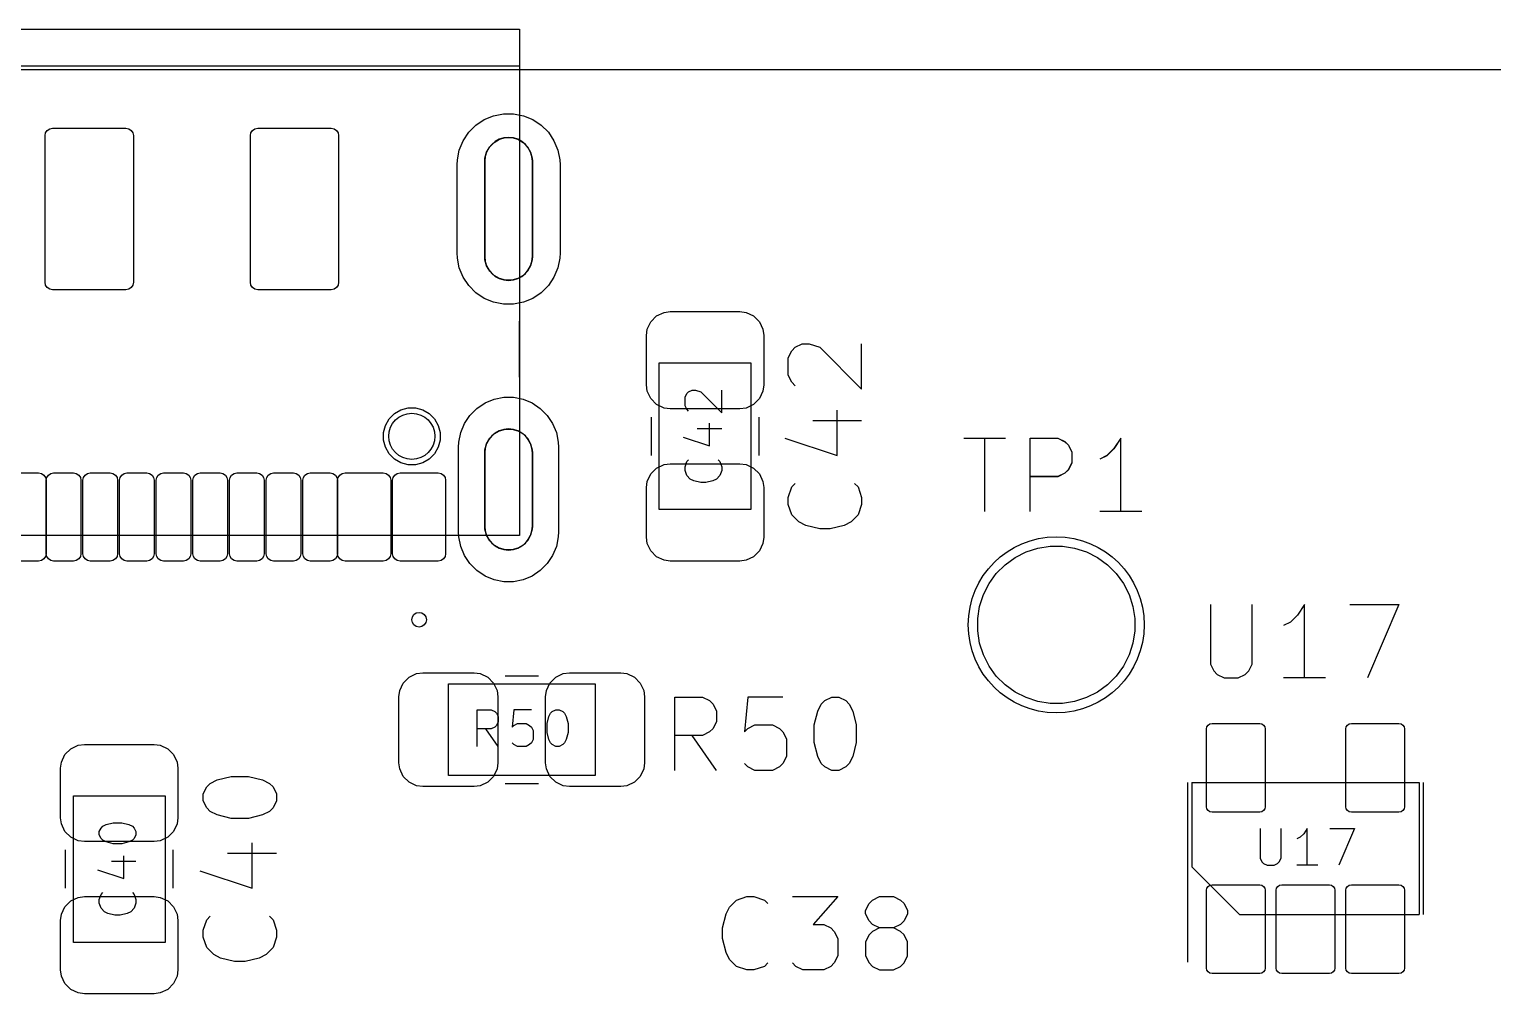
# Model space of a CAD drawing. Header units: millimetres. Extents: x 132 to 276, y -210 to -42.
# Drawn here: x 158.28 to 178.24, y -60.1 to -46.95 of the extents above; entities that cross this region are included whole.
import ezdxf

# ---------------------------------------------------------------- set-up
doc = ezdxf.new("R2010")
doc.units = ezdxf.units.MM
for name, color, linetype in [('BLACK', 7, 'CONTINUOUS'), ('GRAY3', 9, 'CONTINUOUS'), ('LYELLOW', 51, 'CONTINUOUS'), ('WHITE', 7, 'CONTINUOUS')]:
    doc.layers.add(name, color=color, linetype=linetype)

msp = doc.modelspace()

# ---------------------------------------------------------------- linework, layer by layer
at = {"layer": 'BLACK', "linetype": 'CONTINUOUS'}
for p, q in [((164.61622, -48.128228), (164.751192, -48.10138)), ((164.751192, -48.10138), (164.888808, -48.10138)), ((164.888808, -48.10138), (165.02378, -48.128228)), ((158.527875, -48.327875), (158.560966, -48.305764)), ((158.560966, -48.305764), (158.6, -48.298)), ((158.6, -48.298), (159.6, -48.298)), ((159.6, -48.298), (159.639034, -48.305764)), ((159.639034, -48.305764), (159.672125, -48.327875)), ((161.327875, -48.327875), (161.360966, -48.305764)), ((161.360966, -48.305764), (161.4, -48.298)), ((161.4, -48.298), (162.4, -48.298)), ((162.4, -48.298), (162.439034, -48.305764)), ((162.439034, -48.305764), (162.472125, -48.327875)), ((164.277347, -48.354656), (164.374656, -48.257347)), ((164.374656, -48.257347), (164.489079, -48.180891)), ((164.489079, -48.180891), (164.61622, -48.128228)), ((165.02378, -48.128228), (165.150921, -48.180891)), ((165.150921, -48.180891), (165.265344, -48.257347)), ((165.265344, -48.257347), (165.362653, -48.354656)), ((158.498, -48.4), (158.505764, -48.360966)), ((158.498, -50.4), (158.498, -48.4)), ((158.505764, -48.360966), (158.527875, -48.327875)), ((159.672125, -48.327875), (159.694236, -48.360966)), ((159.694236, -48.360966), (159.702, -48.4)), ((159.702, -48.4), (159.702, -50.4)), ((161.298, -48.4), (161.305764, -48.360966)), ((161.298, -50.4), (161.298, -48.4)), ((161.305764, -48.360966), (161.327875, -48.327875)), ((162.472125, -48.327875), (162.494236, -48.360966)), ((162.494236, -48.360966), (162.502, -48.4)), ((162.502, -48.4), (162.502, -50.4)), ((164.148228, -48.59622), (164.200891, -48.469079)), ((164.200891, -48.469079), (164.277347, -48.354656)), ((164.56216, -48.552153), (164.622153, -48.49216)), ((164.622153, -48.49216), (164.695628, -48.449739)), ((164.695628, -48.449739), (164.777579, -48.42778)), ((164.777579, -48.42778), (164.862421, -48.42778)), ((164.862421, -48.42778), (164.944372, -48.449739)), ((164.944372, -48.449739), (165.017847, -48.49216)), ((165.017847, -48.49216), (165.07784, -48.552153)), ((165.362653, -48.354656), (165.439109, -48.469079)), ((165.439109, -48.469079), (165.491772, -48.59622)), ((164.12138, -48.731192), (164.148228, -48.59622)), ((164.49778, -48.707579), (164.519739, -48.625628)), ((164.519739, -48.625628), (164.56216, -48.552153)), ((165.07784, -48.552153), (165.120261, -48.625628)), ((165.120261, -48.625628), (165.14222, -48.707579)), ((165.491772, -48.59622), (165.51862, -48.731192)), ((164.118, -48.8), (164.12138, -48.731192)), ((164.118, -50), (164.118, -48.8)), ((164.495, -48.75), (164.49778, -48.707579)), ((164.495, -50.05), (164.495, -48.75)), ((165.14222, -48.707579), (165.145, -48.75)), ((165.145, -48.75), (165.145, -50.05)), ((165.51862, -48.731192), (165.522, -48.8)), ((165.522, -48.8), (165.522, -50)), ((164.12138, -50.068808), (164.118, -50)), ((164.148228, -50.20378), (164.12138, -50.068808)), ((164.49778, -50.092421), (164.495, -50.05)), ((164.519739, -50.174372), (164.49778, -50.092421)), ((165.14222, -50.092421), (165.120261, -50.174372)), ((165.145, -50.05), (165.14222, -50.092421)), ((165.51862, -50.068808), (165.491772, -50.20378)), ((165.522, -50), (165.51862, -50.068808)), ((164.200891, -50.330921), (164.148228, -50.20378)), ((164.56216, -50.247847), (164.519739, -50.174372)), ((164.622153, -50.30784), (164.56216, -50.247847)), ((165.07784, -50.247847), (165.017847, -50.30784)), ((165.120261, -50.174372), (165.07784, -50.247847)), ((165.491772, -50.20378), (165.439109, -50.330921)), ((158.505764, -50.439034), (158.498, -50.4)), ((158.527875, -50.472125), (158.505764, -50.439034)), ((158.560966, -50.494236), (158.527875, -50.472125)), ((158.6, -50.502), (158.560966, -50.494236)), ((159.639034, -50.494236), (159.6, -50.502)), ((159.672125, -50.472125), (159.639034, -50.494236)), ((159.694236, -50.439034), (159.672125, -50.472125)), ((159.702, -50.4), (159.694236, -50.439034)), ((161.305764, -50.439034), (161.298, -50.4)), ((161.327875, -50.472125), (161.305764, -50.439034)), ((161.360966, -50.494236), (161.327875, -50.472125)), ((161.4, -50.502), (161.360966, -50.494236)), ((162.439034, -50.494236), (162.4, -50.502)), ((162.472125, -50.472125), (162.439034, -50.494236)), ((162.494236, -50.439034), (162.472125, -50.472125)), ((162.502, -50.4), (162.494236, -50.439034)), ((164.277347, -50.445344), (164.200891, -50.330921)), ((164.374656, -50.542653), (164.277347, -50.445344)), ((164.695628, -50.350261), (164.622153, -50.30784)), ((164.777579, -50.37222), (164.695628, -50.350261)), ((164.862421, -50.37222), (164.777579, -50.37222)), ((164.944372, -50.350261), (164.862421, -50.37222)), ((165.017847, -50.30784), (164.944372, -50.350261)), ((165.362653, -50.445344), (165.265344, -50.542653)), ((165.439109, -50.330921), (165.362653, -50.445344)), ((159.6, -50.502), (158.6, -50.502)), ((162.4, -50.502), (161.4, -50.502)), ((164.489079, -50.619109), (164.374656, -50.542653)), ((164.61622, -50.671772), (164.489079, -50.619109)), ((164.751192, -50.69862), (164.61622, -50.671772)), ((164.888808, -50.69862), (164.751192, -50.69862)), ((165.02378, -50.671772), (164.888808, -50.69862)), ((165.150921, -50.619109), (165.02378, -50.671772)), ((165.265344, -50.542653), (165.150921, -50.619109)), ((166.758776, -50.938588), (166.838588, -50.858776)), ((166.838588, -50.858776), (166.940884, -50.811074)), ((166.940884, -50.811074), (167.025, -50.8)), ((167.025, -50.8), (167.975, -50.8)), ((167.975, -50.8), (168.059116, -50.811074)), ((168.059116, -50.811074), (168.161412, -50.858776)), ((168.161412, -50.858776), (168.241224, -50.938588)), ((166.7, -51.125), (166.711074, -51.040884)), ((166.711074, -51.040884), (166.758776, -50.938588)), ((168.241224, -50.938588), (168.288926, -51.040884)), ((168.288926, -51.040884), (168.3, -51.125)), ((166.7, -51.8), (166.7, -51.125)), ((168.3, -51.125), (168.3, -51.8)), ((166.711074, -51.884116), (166.7, -51.8)), ((166.758776, -51.986412), (166.711074, -51.884116)), ((168.288926, -51.884116), (168.241224, -51.986412)), ((168.3, -51.8), (168.288926, -51.884116)), ((164.387978, -52.11958), (164.498979, -52.045412)), ((164.498979, -52.045412), (164.622316, -51.994324)), ((164.622316, -51.994324), (164.75325, -51.968279)), ((164.75325, -51.968279), (164.88675, -51.968279)), ((164.88675, -51.968279), (165.017684, -51.994324)), ((165.017684, -51.994324), (165.141021, -52.045412)), ((165.141021, -52.045412), (165.252022, -52.11958)), ((166.838588, -52.066224), (166.758776, -51.986412)), ((166.940884, -52.113926), (166.838588, -52.066224)), ((168.161412, -52.066224), (168.059116, -52.113926)), ((168.241224, -51.986412), (168.161412, -52.066224)), ((163.139687, -52.350753), (163.190592, -52.262583)), ((163.190592, -52.262583), (163.262583, -52.190592)), ((163.262583, -52.190592), (163.350753, -52.139687)), ((163.350753, -52.139687), (163.449095, -52.113337)), ((163.449095, -52.113337), (163.550905, -52.113337)), ((163.550905, -52.113337), (163.649247, -52.139687)), ((163.649247, -52.139687), (163.737417, -52.190592)), ((163.737417, -52.190592), (163.809408, -52.262583)), ((163.809408, -52.262583), (163.860313, -52.350753)), ((164.219412, -52.324979), (164.29358, -52.213978)), ((164.29358, -52.213978), (164.387978, -52.11958)), ((165.252022, -52.11958), (165.34642, -52.213978)), ((165.34642, -52.213978), (165.420588, -52.324979)), ((167.025, -52.125), (166.940884, -52.113926)), ((167.975, -52.125), (167.025, -52.125)), ((168.059116, -52.113926), (167.975, -52.125)), ((163.113337, -52.449095), (163.139687, -52.350753)), ((163.113337, -52.550905), (163.113337, -52.449095)), ((163.860313, -52.350753), (163.886663, -52.449095)), ((163.886663, -52.449095), (163.886663, -52.550905)), ((164.142279, -52.57925), (164.168324, -52.448316)), ((164.168324, -52.448316), (164.219412, -52.324979)), ((164.56216, -52.527153), (164.622153, -52.46716)), ((164.622153, -52.46716), (164.695628, -52.424739)), ((164.695628, -52.424739), (164.777579, -52.40278)), ((164.777579, -52.40278), (164.862421, -52.40278)), ((164.862421, -52.40278), (164.944372, -52.424739)), ((164.944372, -52.424739), (165.017847, -52.46716)), ((165.017847, -52.46716), (165.07784, -52.527153)), ((165.420588, -52.324979), (165.471676, -52.448316)), ((165.471676, -52.448316), (165.497721, -52.57925)), ((163.139687, -52.649247), (163.113337, -52.550905)), ((163.190592, -52.737417), (163.139687, -52.649247)), ((163.860313, -52.649247), (163.809408, -52.737417)), ((163.886663, -52.550905), (163.860313, -52.649247)), ((164.139, -52.646), (164.142279, -52.57925)), ((164.139, -53.804), (164.139, -52.646)), ((164.495, -52.725), (164.49778, -52.682579)), ((164.49778, -52.682579), (164.519739, -52.600628)), ((164.519739, -52.600628), (164.56216, -52.527153)), ((165.07784, -52.527153), (165.120261, -52.600628)), ((165.120261, -52.600628), (165.14222, -52.682579)), ((165.14222, -52.682579), (165.145, -52.725)), ((165.497721, -52.57925), (165.501, -52.646)), ((165.501, -52.646), (165.501, -53.804)), ((163.262583, -52.809408), (163.190592, -52.737417)), ((163.350753, -52.860313), (163.262583, -52.809408)), ((163.449095, -52.886663), (163.350753, -52.860313)), ((163.550905, -52.886663), (163.449095, -52.886663)), ((163.649247, -52.860313), (163.550905, -52.886663)), ((163.737417, -52.809408), (163.649247, -52.860313)), ((163.809408, -52.737417), (163.737417, -52.809408)), ((164.495, -53.725), (164.495, -52.725)), ((165.145, -52.725), (165.145, -53.725)), ((166.838588, -52.933776), (166.940884, -52.886074)), ((166.940884, -52.886074), (167.025, -52.875)), ((167.025, -52.875), (167.975, -52.875)), ((167.975, -52.875), (168.059116, -52.886074)), ((168.059116, -52.886074), (168.161412, -52.933776)), ((157.89, -52.998), (158.41, -52.998)), ((158.41, -52.998), (158.449034, -53.005764)), ((158.449034, -53.005764), (158.482125, -53.027875)), ((158.482125, -53.027875), (158.504236, -53.060966)), ((158.504236, -53.060966), (158.512, -53.1)), ((158.513, -53.1), (158.520764, -53.060966)), ((158.520764, -53.060966), (158.542875, -53.027875)), ((158.542875, -53.027875), (158.575966, -53.005764)), ((158.575966, -53.005764), (158.615, -52.998)), ((158.615, -52.998), (158.885, -52.998)), ((158.885, -52.998), (158.924034, -53.005764)), ((158.924034, -53.005764), (158.957125, -53.027875)), ((158.957125, -53.027875), (158.979236, -53.060966)), ((158.979236, -53.060966), (158.987, -53.1)), ((159.013, -53.1), (159.020764, -53.060966)), ((159.020764, -53.060966), (159.042875, -53.027875)), ((159.042875, -53.027875), (159.075966, -53.005764)), ((159.075966, -53.005764), (159.115, -52.998)), ((159.115, -52.998), (159.385, -52.998)), ((159.385, -52.998), (159.424034, -53.005764)), ((159.424034, -53.005764), (159.457125, -53.027875)), ((159.457125, -53.027875), (159.479236, -53.060966)), ((159.479236, -53.060966), (159.487, -53.1)), ((159.513, -53.1), (159.520764, -53.060966)), ((159.520764, -53.060966), (159.542875, -53.027875)), ((159.542875, -53.027875), (159.575966, -53.005764)), ((159.575966, -53.005764), (159.615, -52.998)), ((159.615, -52.998), (159.885, -52.998)), ((159.885, -52.998), (159.924034, -53.005764)), ((159.924034, -53.005764), (159.957125, -53.027875)), ((159.957125, -53.027875), (159.979236, -53.060966)), ((159.979236, -53.060966), (159.987, -53.1)), ((160.013, -53.1), (160.020764, -53.060966)), ((160.020764, -53.060966), (160.042875, -53.027875)), ((160.042875, -53.027875), (160.075966, -53.005764)), ((160.075966, -53.005764), (160.115, -52.998)), ((160.115, -52.998), (160.385, -52.998)), ((160.385, -52.998), (160.424034, -53.005764)), ((160.424034, -53.005764), (160.457125, -53.027875)), ((160.457125, -53.027875), (160.479236, -53.060966)), ((160.479236, -53.060966), (160.487, -53.1)), ((160.513, -53.1), (160.520764, -53.060966)), ((160.520764, -53.060966), (160.542875, -53.027875)), ((160.542875, -53.027875), (160.575966, -53.005764)), ((160.575966, -53.005764), (160.615, -52.998)), ((160.615, -52.998), (160.885, -52.998)), ((160.885, -52.998), (160.924034, -53.005764)), ((160.924034, -53.005764), (160.957125, -53.027875)), ((160.957125, -53.027875), (160.979236, -53.060966)), ((160.979236, -53.060966), (160.987, -53.1)), ((161.013, -53.1), (161.020764, -53.060966)), ((161.020764, -53.060966), (161.042875, -53.027875)), ((161.042875, -53.027875), (161.075966, -53.005764)), ((161.075966, -53.005764), (161.115, -52.998)), ((161.115, -52.998), (161.385, -52.998)), ((161.385, -52.998), (161.424034, -53.005764)), ((161.424034, -53.005764), (161.457125, -53.027875)), ((161.457125, -53.027875), (161.479236, -53.060966)), ((161.479236, -53.060966), (161.487, -53.1)), ((161.513, -53.1), (161.520764, -53.060966)), ((161.520764, -53.060966), (161.542875, -53.027875)), ((161.542875, -53.027875), (161.575966, -53.005764)), ((161.575966, -53.005764), (161.615, -52.998)), ((161.615, -52.998), (161.885, -52.998)), ((161.885, -52.998), (161.924034, -53.005764)), ((161.924034, -53.005764), (161.957125, -53.027875)), ((161.957125, -53.027875), (161.979236, -53.060966)), ((161.979236, -53.060966), (161.987, -53.1)), ((162.013, -53.1), (162.020764, -53.060966)), ((162.020764, -53.060966), (162.042875, -53.027875)), ((162.042875, -53.027875), (162.075966, -53.005764)), ((162.075966, -53.005764), (162.115, -52.998)), ((162.115, -52.998), (162.385, -52.998)), ((162.385, -52.998), (162.424034, -53.005764)), ((162.424034, -53.005764), (162.457125, -53.027875)), ((162.457125, -53.027875), (162.479236, -53.060966)), ((162.479236, -53.060966), (162.487, -53.1)), ((162.488, -53.1), (162.495764, -53.060966)), ((162.495764, -53.060966), (162.517875, -53.027875)), ((162.517875, -53.027875), (162.550966, -53.005764)), ((162.550966, -53.005764), (162.59, -52.998)), ((162.59, -52.998), (163.11, -52.998)), ((163.11, -52.998), (163.149034, -53.005764)), ((163.149034, -53.005764), (163.182125, -53.027875)), ((163.182125, -53.027875), (163.204236, -53.060966)), ((163.204236, -53.060966), (163.212, -53.1)), ((163.238, -53.1), (163.245764, -53.060966)), ((163.245764, -53.060966), (163.267875, -53.027875)), ((163.267875, -53.027875), (163.300966, -53.005764)), ((163.300966, -53.005764), (163.34, -52.998)), ((163.34, -52.998), (163.86, -52.998)), ((163.86, -52.998), (163.899034, -53.005764)), ((163.899034, -53.005764), (163.932125, -53.027875)), ((163.932125, -53.027875), (163.954236, -53.060966)), ((163.954236, -53.060966), (163.962, -53.1)), ((166.711074, -53.115884), (166.758776, -53.013588)), ((166.758776, -53.013588), (166.838588, -52.933776)), ((168.161412, -52.933776), (168.241224, -53.013588)), ((168.241224, -53.013588), (168.288926, -53.115884)), ((158.512, -53.1), (158.512, -54.1)), ((158.513, -54.1), (158.513, -53.1)), ((158.987, -53.1), (158.987, -54.1)), ((159.013, -54.1), (159.013, -53.1)), ((159.487, -53.1), (159.487, -54.1)), ((159.513, -54.1), (159.513, -53.1)), ((159.987, -53.1), (159.987, -54.1)), ((160.013, -54.1), (160.013, -53.1)), ((160.487, -53.1), (160.487, -54.1)), ((160.513, -54.1), (160.513, -53.1)), ((160.987, -53.1), (160.987, -54.1)), ((161.013, -54.1), (161.013, -53.1)), ((161.487, -53.1), (161.487, -54.1)), ((161.513, -54.1), (161.513, -53.1)), ((161.987, -53.1), (161.987, -54.1)), ((162.013, -54.1), (162.013, -53.1)), ((162.487, -53.1), (162.487, -54.1)), ((162.488, -54.1), (162.488, -53.1)), ((163.212, -53.1), (163.212, -54.1)), ((163.238, -54.1), (163.238, -53.1)), ((163.962, -53.1), (163.962, -54.1)), ((166.7, -53.2), (166.711074, -53.115884)), ((166.7, -53.875), (166.7, -53.2)), ((168.288926, -53.115884), (168.3, -53.2)), ((168.3, -53.2), (168.3, -53.875)), ((164.142279, -53.87075), (164.139, -53.804)), ((164.168324, -54.001684), (164.142279, -53.87075)), ((164.49778, -53.767421), (164.495, -53.725)), ((164.519739, -53.849372), (164.49778, -53.767421)), ((164.56216, -53.922847), (164.519739, -53.849372)), ((165.120261, -53.849372), (165.07784, -53.922847)), ((165.14222, -53.767421), (165.120261, -53.849372)), ((165.145, -53.725), (165.14222, -53.767421)), ((165.497721, -53.87075), (165.471676, -54.001684)), ((165.501, -53.804), (165.497721, -53.87075)), ((166.711074, -53.959116), (166.7, -53.875)), ((168.3, -53.875), (168.288926, -53.959116)), ((164.219412, -54.125021), (164.168324, -54.001684)), ((164.622153, -53.98284), (164.56216, -53.922847)), ((164.695628, -54.025261), (164.622153, -53.98284)), ((164.777579, -54.04722), (164.695628, -54.025261)), ((164.862421, -54.04722), (164.777579, -54.04722)), ((164.944372, -54.025261), (164.862421, -54.04722)), ((165.017847, -53.98284), (164.944372, -54.025261)), ((165.07784, -53.922847), (165.017847, -53.98284)), ((165.471676, -54.001684), (165.420588, -54.125021)), ((166.758776, -54.061412), (166.711074, -53.959116)), ((166.838588, -54.141224), (166.758776, -54.061412)), ((168.241224, -54.061412), (168.161412, -54.141224)), ((168.288926, -53.959116), (168.241224, -54.061412)), ((171.728314, -54.153412), (171.878615, -54.07683)), ((171.878615, -54.07683), (172.039046, -54.024702)), ((172.039046, -54.024702), (172.205656, -53.998314)), ((172.205656, -53.998314), (172.374344, -53.998314)), ((172.374344, -53.998314), (172.540954, -54.024702)), ((172.540954, -54.024702), (172.701385, -54.07683)), ((172.701385, -54.07683), (172.851686, -54.153412)), ((158.41, -54.202), (157.89, -54.202)), ((158.449034, -54.194236), (158.41, -54.202)), ((158.482125, -54.172125), (158.449034, -54.194236)), ((158.504236, -54.139034), (158.482125, -54.172125)), ((158.512, -54.1), (158.504236, -54.139034)), ((158.520764, -54.139034), (158.513, -54.1)), ((158.542875, -54.172125), (158.520764, -54.139034)), ((158.575966, -54.194236), (158.542875, -54.172125)), ((158.615, -54.202), (158.575966, -54.194236)), ((158.885, -54.202), (158.615, -54.202)), ((158.924034, -54.194236), (158.885, -54.202)), ((158.957125, -54.172125), (158.924034, -54.194236)), ((158.979236, -54.139034), (158.957125, -54.172125)), ((158.987, -54.1), (158.979236, -54.139034)), ((159.020764, -54.139034), (159.013, -54.1)), ((159.042875, -54.172125), (159.020764, -54.139034)), ((159.075966, -54.194236), (159.042875, -54.172125)), ((159.115, -54.202), (159.075966, -54.194236)), ((159.385, -54.202), (159.115, -54.202)), ((159.424034, -54.194236), (159.385, -54.202)), ((159.457125, -54.172125), (159.424034, -54.194236)), ((159.479236, -54.139034), (159.457125, -54.172125)), ((159.487, -54.1), (159.479236, -54.139034)), ((159.520764, -54.139034), (159.513, -54.1)), ((159.542875, -54.172125), (159.520764, -54.139034)), ((159.575966, -54.194236), (159.542875, -54.172125)), ((159.615, -54.202), (159.575966, -54.194236)), ((159.885, -54.202), (159.615, -54.202)), ((159.924034, -54.194236), (159.885, -54.202)), ((159.957125, -54.172125), (159.924034, -54.194236)), ((159.979236, -54.139034), (159.957125, -54.172125)), ((159.987, -54.1), (159.979236, -54.139034)), ((160.020764, -54.139034), (160.013, -54.1)), ((160.042875, -54.172125), (160.020764, -54.139034)), ((160.075966, -54.194236), (160.042875, -54.172125)), ((160.115, -54.202), (160.075966, -54.194236)), ((160.385, -54.202), (160.115, -54.202)), ((160.424034, -54.194236), (160.385, -54.202)), ((160.457125, -54.172125), (160.424034, -54.194236)), ((160.479236, -54.139034), (160.457125, -54.172125)), ((160.487, -54.1), (160.479236, -54.139034)), ((160.520764, -54.139034), (160.513, -54.1)), ((160.542875, -54.172125), (160.520764, -54.139034)), ((160.575966, -54.194236), (160.542875, -54.172125)), ((160.615, -54.202), (160.575966, -54.194236)), ((160.885, -54.202), (160.615, -54.202)), ((160.924034, -54.194236), (160.885, -54.202)), ((160.957125, -54.172125), (160.924034, -54.194236)), ((160.979236, -54.139034), (160.957125, -54.172125)), ((160.987, -54.1), (160.979236, -54.139034)), ((161.020764, -54.139034), (161.013, -54.1)), ((161.042875, -54.172125), (161.020764, -54.139034)), ((161.075966, -54.194236), (161.042875, -54.172125)), ((161.115, -54.202), (161.075966, -54.194236)), ((161.385, -54.202), (161.115, -54.202)), ((161.424034, -54.194236), (161.385, -54.202)), ((161.457125, -54.172125), (161.424034, -54.194236)), ((161.479236, -54.139034), (161.457125, -54.172125)), ((161.487, -54.1), (161.479236, -54.139034)), ((161.520764, -54.139034), (161.513, -54.1)), ((161.542875, -54.172125), (161.520764, -54.139034)), ((161.575966, -54.194236), (161.542875, -54.172125)), ((161.615, -54.202), (161.575966, -54.194236)), ((161.885, -54.202), (161.615, -54.202)), ((161.924034, -54.194236), (161.885, -54.202)), ((161.957125, -54.172125), (161.924034, -54.194236)), ((161.979236, -54.139034), (161.957125, -54.172125)), ((161.987, -54.1), (161.979236, -54.139034)), ((162.020764, -54.139034), (162.013, -54.1)), ((162.042875, -54.172125), (162.020764, -54.139034)), ((162.075966, -54.194236), (162.042875, -54.172125)), ((162.115, -54.202), (162.075966, -54.194236)), ((162.385, -54.202), (162.115, -54.202)), ((162.424034, -54.194236), (162.385, -54.202)), ((162.457125, -54.172125), (162.424034, -54.194236)), ((162.479236, -54.139034), (162.457125, -54.172125)), ((162.487, -54.1), (162.479236, -54.139034)), ((162.495764, -54.139034), (162.488, -54.1)), ((162.517875, -54.172125), (162.495764, -54.139034)), ((162.550966, -54.194236), (162.517875, -54.172125)), ((162.59, -54.202), (162.550966, -54.194236)), ((163.11, -54.202), (162.59, -54.202)), ((163.149034, -54.194236), (163.11, -54.202)), ((163.182125, -54.172125), (163.149034, -54.194236)), ((163.204236, -54.139034), (163.182125, -54.172125)), ((163.212, -54.1), (163.204236, -54.139034)), ((163.245764, -54.139034), (163.238, -54.1)), ((163.267875, -54.172125), (163.245764, -54.139034)), ((163.300966, -54.194236), (163.267875, -54.172125)), ((163.34, -54.202), (163.300966, -54.194236)), ((163.86, -54.202), (163.34, -54.202)), ((163.899034, -54.194236), (163.86, -54.202)), ((163.932125, -54.172125), (163.899034, -54.194236)), ((163.954236, -54.139034), (163.932125, -54.172125)), ((163.962, -54.1), (163.954236, -54.139034)), ((164.29358, -54.236022), (164.219412, -54.125021)), ((164.387978, -54.33042), (164.29358, -54.236022)), ((165.34642, -54.236022), (165.252022, -54.33042)), ((165.420588, -54.125021), (165.34642, -54.236022)), ((166.940884, -54.188926), (166.838588, -54.141224)), ((167.025, -54.2), (166.940884, -54.188926)), ((167.975, -54.2), (167.025, -54.2)), ((168.059116, -54.188926), (167.975, -54.2)), ((168.161412, -54.141224), (168.059116, -54.188926)), ((171.472564, -54.371843), (171.591843, -54.252564)), ((171.591843, -54.252564), (171.728314, -54.153412)), ((172.851686, -54.153412), (172.988157, -54.252564)), ((172.988157, -54.252564), (173.107436, -54.371843)), ((164.498979, -54.404588), (164.387978, -54.33042)), ((164.622316, -54.455676), (164.498979, -54.404588)), ((164.75325, -54.481721), (164.622316, -54.455676)), ((164.88675, -54.481721), (164.75325, -54.481721)), ((165.017684, -54.455676), (164.88675, -54.481721)), ((165.141021, -54.404588), (165.017684, -54.455676)), ((165.252022, -54.33042), (165.141021, -54.404588)), ((171.373412, -54.508314), (171.472564, -54.371843)), ((173.107436, -54.371843), (173.206588, -54.508314)), ((171.244702, -54.819046), (171.29683, -54.658615)), ((171.29683, -54.658615), (171.373412, -54.508314)), ((173.206588, -54.508314), (173.28317, -54.658615)), ((173.28317, -54.658615), (173.335298, -54.819046)), ((171.218314, -54.985656), (171.244702, -54.819046)), ((173.335298, -54.819046), (173.361686, -54.985656)), ((171.218314, -55.154344), (171.218314, -54.985656)), ((173.361686, -54.985656), (173.361686, -55.154344)), ((171.244702, -55.320954), (171.218314, -55.154344)), ((173.361686, -55.154344), (173.335298, -55.320954)), ((171.29683, -55.481385), (171.244702, -55.320954)), ((171.373412, -55.631686), (171.29683, -55.481385)), ((173.28317, -55.481385), (173.206588, -55.631686)), ((173.335298, -55.320954), (173.28317, -55.481385)), ((171.472564, -55.768157), (171.373412, -55.631686)), ((173.206588, -55.631686), (173.107436, -55.768157)), ((163.336074, -55.965883), (163.383775, -55.863587)), ((163.383775, -55.863587), (163.463587, -55.783775)), ((163.463587, -55.783775), (163.565883, -55.736074)), ((163.565883, -55.736074), (163.65, -55.725001)), ((163.65, -55.725001), (164.350001, -55.725)), ((164.350001, -55.725), (164.434117, -55.736074)), ((164.434117, -55.736074), (164.536413, -55.783775)), ((164.536413, -55.783775), (164.616225, -55.863587)), ((164.616225, -55.863587), (164.663926, -55.965883)), ((165.336074, -55.965883), (165.383775, -55.863587)), ((165.383775, -55.863587), (165.463587, -55.783775)), ((165.463587, -55.783775), (165.565883, -55.736074)), ((165.565883, -55.736074), (165.65, -55.725001)), ((165.65, -55.725001), (166.350001, -55.725)), ((166.350001, -55.725), (166.434117, -55.736074)), ((166.434117, -55.736074), (166.536413, -55.783775)), ((166.536413, -55.783775), (166.616225, -55.863587)), ((166.616225, -55.863587), (166.663926, -55.965883)), ((171.591843, -55.887436), (171.472564, -55.768157)), ((171.728314, -55.986588), (171.591843, -55.887436)), ((172.988157, -55.887436), (172.851686, -55.986588)), ((173.107436, -55.768157), (172.988157, -55.887436)), ((163.325, -56.049999), (163.336074, -55.965883)), ((163.325001, -56.95), (163.325, -56.049999)), ((164.663926, -55.965883), (164.674999, -56.05)), ((164.674999, -56.05), (164.675, -56.950001)), ((165.325, -56.049999), (165.336074, -55.965883)), ((165.325001, -56.95), (165.325, -56.049999)), ((166.663926, -55.965883), (166.674999, -56.05)), ((166.674999, -56.05), (166.675, -56.950001)), ((171.878615, -56.06317), (171.728314, -55.986588)), ((172.039046, -56.115298), (171.878615, -56.06317)), ((172.701385, -56.06317), (172.540954, -56.115298)), ((172.851686, -55.986588), (172.701385, -56.06317)), ((172.205656, -56.141686), (172.039046, -56.115298)), ((172.374344, -56.141686), (172.205656, -56.141686)), ((172.540954, -56.115298), (172.374344, -56.141686)), ((174.34, -56.49), (174.345709, -56.461299)), ((174.345709, -56.461299), (174.361967, -56.436967)), ((174.361967, -56.436967), (174.386299, -56.420709)), ((174.386299, -56.420709), (174.415, -56.415)), ((174.415, -56.415), (175.065, -56.415)), ((175.065, -56.415), (175.093701, -56.420709)), ((175.093701, -56.420709), (175.118033, -56.436967)), ((175.118033, -56.436967), (175.134291, -56.461299)), ((175.134291, -56.461299), (175.14, -56.49)), ((176.24, -56.49), (176.245709, -56.461299)), ((176.245709, -56.461299), (176.261967, -56.436967)), ((176.261967, -56.436967), (176.286299, -56.420709)), ((176.286299, -56.420709), (176.315, -56.415)), ((176.315, -56.415), (176.965, -56.415)), ((176.965, -56.415), (176.993701, -56.420709)), ((176.993701, -56.420709), (177.018033, -56.436967)), ((177.018033, -56.436967), (177.034291, -56.461299)), ((177.034291, -56.461299), (177.04, -56.49)), ((174.34, -57.55), (174.34, -56.49)), ((175.14, -56.49), (175.14, -57.55)), ((176.24, -57.55), (176.24, -56.49)), ((177.04, -56.49), (177.04, -57.55)), ((158.721074, -56.940884), (158.768776, -56.838588)), ((158.768776, -56.838588), (158.848588, -56.758776)), ((158.848588, -56.758776), (158.950884, -56.711074)), ((158.950884, -56.711074), (159.035, -56.7)), ((159.035, -56.7), (159.985, -56.7)), ((159.985, -56.7), (160.069116, -56.711074)), ((160.069116, -56.711074), (160.171412, -56.758776)), ((160.171412, -56.758776), (160.251224, -56.838588)), ((160.251224, -56.838588), (160.298926, -56.940884)), ((158.71, -57.025), (158.721074, -56.940884)), ((158.71, -57.7), (158.71, -57.025)), ((160.298926, -56.940884), (160.31, -57.025)), ((160.31, -57.025), (160.31, -57.7)), ((163.336074, -57.034117), (163.325001, -56.95)), ((163.383775, -57.136413), (163.336074, -57.034117)), ((164.663926, -57.034117), (164.616225, -57.136413)), ((164.675, -56.950001), (164.663926, -57.034117)), ((165.336074, -57.034117), (165.325001, -56.95)), ((165.383775, -57.136413), (165.336074, -57.034117)), ((166.663926, -57.034117), (166.616225, -57.136413)), ((166.675, -56.950001), (166.663926, -57.034117)), ((163.463587, -57.216225), (163.383775, -57.136413)), ((163.565883, -57.263926), (163.463587, -57.216225)), ((163.649999, -57.275), (163.565883, -57.263926)), ((164.35, -57.274999), (163.649999, -57.275)), ((164.434117, -57.263926), (164.35, -57.274999)), ((164.536413, -57.216225), (164.434117, -57.263926)), ((164.616225, -57.136413), (164.536413, -57.216225)), ((165.463587, -57.216225), (165.383775, -57.136413)), ((165.565883, -57.263926), (165.463587, -57.216225)), ((165.649999, -57.275), (165.565883, -57.263926)), ((166.35, -57.274999), (165.649999, -57.275)), ((166.434117, -57.263926), (166.35, -57.274999)), ((166.536413, -57.216225), (166.434117, -57.263926)), ((166.616225, -57.136413), (166.536413, -57.216225)), ((174.345709, -57.578701), (174.34, -57.55)), ((174.361967, -57.603033), (174.345709, -57.578701)), ((174.386299, -57.619291), (174.361967, -57.603033)), ((174.415, -57.625), (174.386299, -57.619291)), ((175.065, -57.625), (174.415, -57.625)), ((175.093701, -57.619291), (175.065, -57.625)), ((175.118033, -57.603033), (175.093701, -57.619291)), ((175.134291, -57.578701), (175.118033, -57.603033)), ((175.14, -57.55), (175.134291, -57.578701)), ((176.245709, -57.578701), (176.24, -57.55)), ((176.261967, -57.603033), (176.245709, -57.578701)), ((176.286299, -57.619291), (176.261967, -57.603033)), ((176.315, -57.625), (176.286299, -57.619291)), ((176.965, -57.625), (176.315, -57.625)), ((176.993701, -57.619291), (176.965, -57.625)), ((177.018033, -57.603033), (176.993701, -57.619291)), ((177.034291, -57.578701), (177.018033, -57.603033)), ((177.04, -57.55), (177.034291, -57.578701)), ((158.721074, -57.784116), (158.71, -57.7)), ((158.768776, -57.886412), (158.721074, -57.784116)), ((158.848588, -57.966224), (158.768776, -57.886412)), ((160.251224, -57.886412), (160.171412, -57.966224)), ((160.298926, -57.784116), (160.251224, -57.886412)), ((160.31, -57.7), (160.298926, -57.784116)), ((158.950884, -58.013926), (158.848588, -57.966224)), ((159.035, -58.025), (158.950884, -58.013926)), ((159.985, -58.025), (159.035, -58.025)), ((160.069116, -58.013926), (159.985, -58.025)), ((160.171412, -57.966224), (160.069116, -58.013926)), ((174.34, -58.69), (174.345709, -58.661299)), ((174.345709, -58.661299), (174.361967, -58.636967)), ((174.361967, -58.636967), (174.386299, -58.620709)), ((174.386299, -58.620709), (174.415, -58.615)), ((174.415, -58.615), (175.065, -58.615)), ((175.065, -58.615), (175.093701, -58.620709)), ((175.093701, -58.620709), (175.118033, -58.636967)), ((175.118033, -58.636967), (175.134291, -58.661299)), ((175.134291, -58.661299), (175.14, -58.69)), ((175.29, -58.69), (175.295709, -58.661299)), ((175.295709, -58.661299), (175.311967, -58.636967)), ((175.311967, -58.636967), (175.336299, -58.620709)), ((175.336299, -58.620709), (175.365, -58.615)), ((175.365, -58.615), (176.015, -58.615)), ((176.015, -58.615), (176.043701, -58.620709)), ((176.043701, -58.620709), (176.068033, -58.636967)), ((176.068033, -58.636967), (176.084291, -58.661299)), ((176.084291, -58.661299), (176.09, -58.69)), ((176.24, -58.69), (176.245709, -58.661299)), ((176.245709, -58.661299), (176.261967, -58.636967)), ((176.261967, -58.636967), (176.286299, -58.620709)), ((176.286299, -58.620709), (176.315, -58.615)), ((176.315, -58.615), (176.965, -58.615)), ((176.965, -58.615), (176.993701, -58.620709)), ((176.993701, -58.620709), (177.018033, -58.636967)), ((177.018033, -58.636967), (177.034291, -58.661299)), ((177.034291, -58.661299), (177.04, -58.69)), ((158.768776, -58.913588), (158.848588, -58.833776)), ((158.848588, -58.833776), (158.950884, -58.786074)), ((158.950884, -58.786074), (159.035, -58.775)), ((159.035, -58.775), (159.985, -58.775)), ((159.985, -58.775), (160.069116, -58.786074)), ((160.069116, -58.786074), (160.171412, -58.833776)), ((160.171412, -58.833776), (160.251224, -58.913588)), ((174.34, -59.75), (174.34, -58.69)), ((175.14, -58.69), (175.14, -59.75)), ((175.29, -59.75), (175.29, -58.69)), ((176.09, -58.69), (176.09, -59.75)), ((176.24, -59.75), (176.24, -58.69)), ((177.04, -58.69), (177.04, -59.75)), ((158.71, -59.1), (158.721074, -59.015884)), ((158.721074, -59.015884), (158.768776, -58.913588)), ((160.251224, -58.913588), (160.298926, -59.015884)), ((160.298926, -59.015884), (160.31, -59.1)), ((158.71, -59.775), (158.71, -59.1)), ((160.31, -59.1), (160.31, -59.775)), ((158.721074, -59.859116), (158.71, -59.775)), ((158.768776, -59.961412), (158.721074, -59.859116)), ((160.298926, -59.859116), (160.251224, -59.961412)), ((160.31, -59.775), (160.298926, -59.859116)), ((174.345709, -59.778701), (174.34, -59.75)), ((174.361967, -59.803033), (174.345709, -59.778701)), ((174.386299, -59.819291), (174.361967, -59.803033)), ((174.415, -59.825), (174.386299, -59.819291)), ((175.065, -59.825), (174.415, -59.825)), ((175.093701, -59.819291), (175.065, -59.825)), ((175.118033, -59.803033), (175.093701, -59.819291)), ((175.134291, -59.778701), (175.118033, -59.803033)), ((175.14, -59.75), (175.134291, -59.778701)), ((175.295709, -59.778701), (175.29, -59.75)), ((175.311967, -59.803033), (175.295709, -59.778701)), ((175.336299, -59.819291), (175.311967, -59.803033)), ((175.365, -59.825), (175.336299, -59.819291)), ((176.015, -59.825), (175.365, -59.825)), ((176.043701, -59.819291), (176.015, -59.825)), ((176.068033, -59.803033), (176.043701, -59.819291)), ((176.084291, -59.778701), (176.068033, -59.803033)), ((176.09, -59.75), (176.084291, -59.778701)), ((176.245709, -59.778701), (176.24, -59.75)), ((176.261967, -59.803033), (176.245709, -59.778701)), ((176.286299, -59.819291), (176.261967, -59.803033)), ((176.315, -59.825), (176.286299, -59.819291)), ((176.965, -59.825), (176.315, -59.825)), ((176.993701, -59.819291), (176.965, -59.825)), ((177.018033, -59.803033), (176.993701, -59.819291)), ((177.034291, -59.778701), (177.018033, -59.803033)), ((177.04, -59.75), (177.034291, -59.778701)), ((158.848588, -60.041224), (158.768776, -59.961412)), ((158.950884, -60.088926), (158.848588, -60.041224)), ((160.171412, -60.041224), (160.069116, -60.088926)), ((160.251224, -59.961412), (160.171412, -60.041224)), ((159.035, -60.1), (158.950884, -60.088926)), ((159.985, -60.1), (159.035, -60.1)), ((160.069116, -60.088926), (159.985, -60.1))]:
    msp.add_line(p, q, dxfattribs=at)
at = {"layer": 'BLACK'}
msp.add_circle((163.5, -52.5), 0.315, dxfattribs=at)
at = {"layer": 'GRAY3', "linetype": 'CONTINUOUS'}
for p, q in [((156.03, -46.95), (164.97, -46.95)), ((164.97, -46.95), (164.97, -47.45)), ((156.03, -47.45), (164.97, -47.45)), ((164.97, -47.45), (164.97, -53.85)), ((166.875, -53.5), (166.875, -51.5)), ((166.875, -51.5), (168.125, -51.5)), ((168.125, -51.5), (168.125, -53.5)), ((167.250959, -51.916666), (167.274768, -51.892857)), ((167.274768, -51.892857), (167.322387, -51.869047)), ((167.322387, -51.869047), (167.370006, -51.869047)), ((167.370006, -51.869047), (167.441435, -51.892857)), ((167.441435, -51.892857), (167.727149, -52.178571)), ((167.727149, -52.178571), (167.727149, -51.869047)), ((167.227149, -51.964285), (167.250959, -51.916666)), ((167.227149, -52.083333), (167.227149, -51.964285)), ((167.250959, -52.130952), (167.227149, -52.083333)), ((167.274768, -52.154761), (167.250959, -52.130952)), ((167.393816, -52.392856), (167.727149, -52.392856)), ((167.560482, -52.630951), (167.560482, -52.321428)), ((167.20334, -52.511904), (167.560482, -52.630951)), ((171.028095, -52.524819), (171.599523, -52.524819)), ((171.313809, -53.524819), (171.313809, -52.524819)), ((171.932857, -53.524819), (171.932857, -52.524819)), ((171.932857, -52.524819), (172.313809, -52.524819)), ((172.313809, -52.524819), (172.409047, -52.572438)), ((172.409047, -52.572438), (172.456666, -52.620057)), ((172.456666, -52.620057), (172.504285, -52.715295)), ((173.075714, -52.667676), (172.980476, -52.762914)), ((173.170952, -52.524819), (173.075714, -52.667676)), ((173.170952, -53.524819), (173.170952, -52.524819)), ((167.227149, -52.916666), (167.250959, -52.845237)), ((167.250959, -52.845237), (167.274768, -52.821428)), ((167.67953, -52.821428), (167.70334, -52.845237)), ((167.70334, -52.845237), (167.727149, -52.916666)), ((172.504285, -52.858152), (172.456666, -52.95339)), ((172.504285, -52.715295), (172.504285, -52.858152)), ((172.980476, -52.762914), (172.885238, -52.810533)), ((167.227149, -52.964285), (167.227149, -52.916666)), ((167.250959, -53.035713), (167.227149, -52.964285)), ((167.298578, -53.083332), (167.250959, -53.035713)), ((167.346197, -53.107142), (167.298578, -53.083332)), ((167.65572, -53.083332), (167.608101, -53.107142)), ((167.70334, -53.035713), (167.65572, -53.083332)), ((167.727149, -52.964285), (167.70334, -53.035713)), ((167.727149, -52.916666), (167.727149, -52.964285)), ((172.313809, -53.048628), (171.932857, -53.048628)), ((172.409047, -53.001009), (172.313809, -53.048628)), ((172.456666, -52.95339), (172.409047, -53.001009)), ((167.441435, -53.130951), (167.346197, -53.107142)), ((167.512863, -53.130951), (167.441435, -53.130951)), ((167.608101, -53.107142), (167.512863, -53.130951)), ((168.125, -53.5), (166.875, -53.5)), ((173.456666, -53.524819), (172.885238, -53.524819)), ((164.97, -53.85), (156.03, -53.85)), ((164, -55.875), (166, -55.875)), ((164, -57.125), (164, -55.875)), ((166, -55.875), (166, -57.125)), ((164.392857, -56.727149), (164.392857, -56.227149)), ((164.392857, -56.227149), (164.583333, -56.227149)), ((164.583333, -56.227149), (164.630952, -56.250959)), ((164.630952, -56.250959), (164.654762, -56.274768)), ((164.654762, -56.274768), (164.678571, -56.322387)), ((164.892857, -56.227149), (164.869048, -56.465244)), ((165.130952, -56.227149), (164.892857, -56.227149)), ((165.369047, -56.322387), (165.392857, -56.274768)), ((165.392857, -56.274768), (165.416666, -56.250959)), ((165.416666, -56.250959), (165.464285, -56.227149)), ((165.464285, -56.227149), (165.511904, -56.227149)), ((165.511904, -56.227149), (165.559523, -56.250959)), ((165.559523, -56.250959), (165.583333, -56.274768)), ((165.583333, -56.274768), (165.607142, -56.322387)), ((164.583333, -56.489054), (164.392857, -56.489054)), ((164.678571, -56.727149), (164.511905, -56.489054)), ((164.630952, -56.465244), (164.583333, -56.489054)), ((164.654762, -56.441435), (164.630952, -56.465244)), ((164.678571, -56.393816), (164.654762, -56.441435)), ((164.678571, -56.322387), (164.678571, -56.393816)), ((164.869048, -56.465244), (164.892857, -56.441435)), ((164.892857, -56.441435), (164.940476, -56.417625)), ((164.940476, -56.417625), (165.059524, -56.417625)), ((165.059524, -56.417625), (165.107143, -56.441435)), ((165.107143, -56.441435), (165.130952, -56.465244)), ((165.130952, -56.465244), (165.154762, -56.512863)), ((165.345238, -56.417625), (165.369047, -56.322387)), ((165.345238, -56.536673), (165.345238, -56.417625)), ((165.607142, -56.322387), (165.630952, -56.417625)), ((165.630952, -56.417625), (165.630952, -56.536673)), ((164.892857, -56.70334), (164.869048, -56.67953)), ((165.130952, -56.67953), (165.107143, -56.70334)), ((165.154762, -56.631911), (165.130952, -56.67953)), ((165.154762, -56.512863), (165.154762, -56.631911)), ((165.369047, -56.631911), (165.345238, -56.536673)), ((165.392857, -56.67953), (165.369047, -56.631911)), ((165.416666, -56.70334), (165.392857, -56.67953)), ((165.583333, -56.67953), (165.559523, -56.70334)), ((165.607142, -56.631911), (165.583333, -56.67953)), ((165.630952, -56.536673), (165.607142, -56.631911)), ((164.940476, -56.727149), (164.892857, -56.70334)), ((165.059524, -56.727149), (164.940476, -56.727149)), ((165.107143, -56.70334), (165.059524, -56.727149)), ((165.464285, -56.727149), (165.416666, -56.70334)), ((165.511904, -56.727149), (165.464285, -56.727149)), ((165.559523, -56.70334), (165.511904, -56.727149)), ((166, -57.125), (164, -57.125)), ((174.14, -57.22), (177.24, -57.22)), ((174.14, -57.22), (174.14, -58.37)), ((177.24, -57.22), (177.24, -59.02)), ((158.885, -57.4), (160.135, -57.4)), ((158.885, -59.4), (158.885, -57.4)), ((160.135, -57.4), (160.135, -59.4)), ((159.237149, -57.888095), (159.260959, -57.840476)), ((159.260959, -57.840476), (159.284768, -57.816666)), ((159.284768, -57.816666), (159.332387, -57.792857)), ((159.332387, -57.792857), (159.427625, -57.769047)), ((159.427625, -57.769047), (159.546673, -57.769047)), ((159.546673, -57.769047), (159.641911, -57.792857)), ((159.641911, -57.792857), (159.68953, -57.816666)), ((159.68953, -57.816666), (159.71334, -57.840476)), ((159.71334, -57.840476), (159.737149, -57.888095)), ((175.070952, -57.847409), (175.070952, -58.252171)), ((175.356666, -58.252171), (175.356666, -57.847409)), ((175.71381, -57.847409), (175.666191, -57.918838)), ((175.71381, -58.347409), (175.71381, -57.847409)), ((176.023333, -57.847409), (176.356666, -57.847409)), ((176.356666, -57.847409), (176.142381, -58.347409)), ((159.237149, -57.935714), (159.237149, -57.888095)), ((159.260959, -57.983333), (159.237149, -57.935714)), ((159.284768, -58.007142), (159.260959, -57.983333)), ((159.332387, -58.030952), (159.284768, -58.007142)), ((159.427625, -58.054761), (159.332387, -58.030952)), ((159.546673, -58.054761), (159.427625, -58.054761)), ((159.641911, -58.030952), (159.546673, -58.054761)), ((159.68953, -58.007142), (159.641911, -58.030952)), ((159.71334, -57.983333), (159.68953, -58.007142)), ((159.737149, -57.935714), (159.71334, -57.983333)), ((159.737149, -57.888095), (159.737149, -57.935714)), ((175.618572, -57.966457), (175.570953, -57.990266)), ((175.666191, -57.918838), (175.618572, -57.966457)), ((159.570482, -58.530951), (159.570482, -58.221428)), ((175.070952, -58.252171), (175.094762, -58.29979)), ((175.332857, -58.29979), (175.356666, -58.252171)), ((159.21334, -58.411904), (159.570482, -58.530951)), ((159.403816, -58.292856), (159.737149, -58.292856)), ((174.79, -59.02), (174.14, -58.37)), ((175.094762, -58.29979), (175.118571, -58.3236)), ((175.118571, -58.3236), (175.16619, -58.347409)), ((175.16619, -58.347409), (175.261428, -58.347409)), ((175.261428, -58.347409), (175.309047, -58.3236)), ((175.309047, -58.3236), (175.332857, -58.29979)), ((175.856667, -58.347409), (175.570953, -58.347409)), ((159.237149, -58.816666), (159.260959, -58.745237)), ((159.237149, -58.864285), (159.237149, -58.816666)), ((159.260959, -58.935713), (159.237149, -58.864285)), ((159.260959, -58.745237), (159.284768, -58.721428)), ((159.68953, -58.721428), (159.71334, -58.745237)), ((159.71334, -58.745237), (159.737149, -58.816666)), ((159.737149, -58.864285), (159.71334, -58.935713)), ((159.737149, -58.816666), (159.737149, -58.864285)), ((159.308578, -58.983332), (159.260959, -58.935713)), ((159.356197, -59.007142), (159.308578, -58.983332)), ((159.451435, -59.030951), (159.356197, -59.007142)), ((159.522863, -59.030951), (159.451435, -59.030951)), ((159.618101, -59.007142), (159.522863, -59.030951)), ((159.66572, -58.983332), (159.618101, -59.007142)), ((159.71334, -58.935713), (159.66572, -58.983332)), ((174.79, -59.02), (177.24, -59.02)), ((160.135, -59.4), (158.885, -59.4))]:
    msp.add_line(p, q, dxfattribs=at)
at = {"layer": 'GRAY3'}
msp.add_circle((163.6, -55), 0.1, dxfattribs=at)
at = {"layer": 'LYELLOW', "linetype": 'CONTINUOUS'}
for p, q in [((156.03, -47.45), (164.97, -47.45)), ((164.97, -47.45), (164.97, -47.87)), ((164.97, -51.695), (164.97, -50.93)), ((168.682438, -51.333333), (168.730057, -51.285714)), ((168.730057, -51.285714), (168.825295, -51.238095)), ((168.825295, -51.238095), (168.920533, -51.238095)), ((168.920533, -51.238095), (169.06339, -51.285714)), ((169.06339, -51.285714), (169.634819, -51.857142)), ((169.634819, -51.857142), (169.634819, -51.238095)), ((168.634819, -51.428571), (168.682438, -51.333333)), ((168.634819, -51.666666), (168.634819, -51.428571)), ((168.682438, -51.761904), (168.634819, -51.666666)), ((168.730057, -51.809523), (168.682438, -51.761904)), ((166.765, -52.238748), (166.765, -52.761252)), ((168.235, -52.238748), (168.235, -52.761252)), ((168.968152, -52.285714), (169.634819, -52.285714)), ((169.301485, -52.761904), (169.301485, -52.142857)), ((168.5872, -52.523809), (169.301485, -52.761904)), ((171.028095, -52.526819), (171.599523, -52.526819)), ((171.313809, -53.526819), (171.313809, -52.526819)), ((171.932857, -53.526819), (171.932857, -52.526819)), ((171.932857, -52.526819), (172.313809, -52.526819)), ((172.313809, -52.526819), (172.409047, -52.574438)), ((172.409047, -52.574438), (172.456666, -52.622057)), ((172.456666, -52.622057), (172.504285, -52.717295)), ((173.075714, -52.669676), (172.980476, -52.764914)), ((173.170952, -52.526819), (173.075714, -52.669676)), ((173.170952, -53.526819), (173.170952, -52.526819)), ((172.504285, -52.860152), (172.456666, -52.95539)), ((172.504285, -52.717295), (172.504285, -52.860152)), ((172.980476, -52.764914), (172.885238, -52.812533)), ((172.313809, -53.050628), (171.932857, -53.050628)), ((172.409047, -53.003009), (172.313809, -53.050628)), ((172.456666, -52.95539), (172.409047, -53.003009)), ((168.634819, -53.333333), (168.682438, -53.190476)), ((168.682438, -53.190476), (168.730057, -53.142857)), ((169.53958, -53.142857), (169.5872, -53.190476)), ((169.5872, -53.190476), (169.634819, -53.333333)), ((168.634819, -53.428571), (168.634819, -53.333333)), ((168.682438, -53.571428), (168.634819, -53.428571)), ((169.634819, -53.428571), (169.5872, -53.571428)), ((169.634819, -53.333333), (169.634819, -53.428571)), ((168.777676, -53.666666), (168.682438, -53.571428)), ((168.872914, -53.714285), (168.777676, -53.666666)), ((169.491961, -53.666666), (169.396723, -53.714285)), ((169.5872, -53.571428), (169.491961, -53.666666)), ((173.456666, -53.526819), (172.885238, -53.526819)), ((169.06339, -53.761904), (168.872914, -53.714285)), ((169.206247, -53.761904), (169.06339, -53.761904)), ((169.396723, -53.714285), (169.206247, -53.761904)), ((174.391905, -54.794819), (174.391905, -55.604342)), ((174.963333, -55.604342), (174.963333, -54.794819)), ((175.677619, -54.794819), (175.582381, -54.937676)), ((175.677619, -55.794819), (175.677619, -54.794819)), ((176.296667, -54.794819), (176.963333, -54.794819)), ((176.963333, -54.794819), (176.534762, -55.794819)), ((175.487143, -55.032914), (175.391905, -55.080533)), ((175.582381, -54.937676), (175.487143, -55.032914)), ((174.391905, -55.604342), (174.439524, -55.69958)), ((174.915714, -55.69958), (174.963333, -55.604342)), ((164.772936, -55.765), (165.227064, -55.765)), ((174.439524, -55.69958), (174.487143, -55.7472)), ((174.487143, -55.7472), (174.582381, -55.794819)), ((174.582381, -55.794819), (174.772857, -55.794819)), ((174.772857, -55.794819), (174.868095, -55.7472)), ((174.868095, -55.7472), (174.915714, -55.69958)), ((175.963333, -55.794819), (175.391905, -55.794819)), ((167.085714, -57.054819), (167.085714, -56.054819)), ((167.085714, -56.054819), (167.466666, -56.054819)), ((167.466666, -56.054819), (167.561904, -56.102438)), ((168.085714, -56.054819), (168.038095, -56.531009)), ((168.561904, -56.054819), (168.085714, -56.054819)), ((169.133333, -56.102438), (169.228571, -56.054819)), ((169.228571, -56.054819), (169.323809, -56.054819)), ((169.323809, -56.054819), (169.419047, -56.102438)), ((167.561904, -56.102438), (167.609523, -56.150057)), ((167.609523, -56.150057), (167.657142, -56.245295)), ((167.657142, -56.245295), (167.657142, -56.388152)), ((168.990476, -56.435771), (169.038095, -56.245295)), ((169.038095, -56.245295), (169.085714, -56.150057)), ((169.085714, -56.150057), (169.133333, -56.102438)), ((169.419047, -56.102438), (169.466666, -56.150057)), ((169.466666, -56.150057), (169.514285, -56.245295)), ((169.514285, -56.245295), (169.561904, -56.435771)), ((167.609523, -56.48339), (167.561904, -56.531009)), ((167.657142, -56.388152), (167.609523, -56.48339)), ((168.038095, -56.531009), (168.085714, -56.48339)), ((168.085714, -56.48339), (168.180952, -56.435771)), ((168.180952, -56.435771), (168.419047, -56.435771)), ((168.419047, -56.435771), (168.514285, -56.48339)), ((168.514285, -56.48339), (168.561904, -56.531009)), ((168.990476, -56.673866), (168.990476, -56.435771)), ((169.561904, -56.435771), (169.561904, -56.673866)), ((167.466666, -56.578628), (167.085714, -56.578628)), ((167.657142, -57.054819), (167.323809, -56.578628)), ((167.561904, -56.531009), (167.466666, -56.578628)), ((168.561904, -56.531009), (168.609523, -56.626247)), ((168.609523, -56.626247), (168.609523, -56.864342)), ((169.038095, -56.864342), (168.990476, -56.673866)), ((169.561904, -56.673866), (169.514285, -56.864342)), ((168.609523, -56.864342), (168.561904, -56.95958)), ((169.085714, -56.95958), (169.038095, -56.864342)), ((169.514285, -56.864342), (169.466666, -56.95958)), ((168.085714, -57.0072), (168.038095, -56.95958)), ((168.180952, -57.054819), (168.085714, -57.0072)), ((168.419047, -57.054819), (168.180952, -57.054819)), ((168.514285, -57.0072), (168.419047, -57.054819)), ((168.561904, -56.95958), (168.514285, -57.0072)), ((169.133333, -57.0072), (169.085714, -56.95958)), ((169.228571, -57.054819), (169.133333, -57.0072)), ((169.323809, -57.054819), (169.228571, -57.054819)), ((169.419047, -57.0072), (169.323809, -57.054819)), ((169.466666, -56.95958), (169.419047, -57.0072)), ((160.654819, -57.37619), (160.702438, -57.280952)), ((160.702438, -57.280952), (160.750057, -57.233333)), ((160.750057, -57.233333), (160.845295, -57.185714)), ((160.845295, -57.185714), (161.035771, -57.138095)), ((161.035771, -57.138095), (161.273866, -57.138095)), ((161.273866, -57.138095), (161.464342, -57.185714)), ((161.464342, -57.185714), (161.55958, -57.233333)), ((161.55958, -57.233333), (161.6072, -57.280952)), ((161.6072, -57.280952), (161.654819, -57.37619)), ((164.772936, -57.235), (165.227064, -57.235)), ((174.08, -57.22), (174.08, -59.67)), ((177.3, -59.02), (177.3, -57.22)), ((160.654819, -57.471428), (160.654819, -57.37619)), ((160.702438, -57.566666), (160.654819, -57.471428)), ((161.654819, -57.471428), (161.6072, -57.566666)), ((161.654819, -57.37619), (161.654819, -57.471428)), ((160.750057, -57.614285), (160.702438, -57.566666)), ((160.845295, -57.661904), (160.750057, -57.614285)), ((161.035771, -57.709523), (160.845295, -57.661904)), ((161.464342, -57.661904), (161.273866, -57.709523)), ((161.55958, -57.614285), (161.464342, -57.661904)), ((161.6072, -57.566666), (161.55958, -57.614285)), ((161.273866, -57.709523), (161.035771, -57.709523)), ((161.321485, -58.661904), (161.321485, -58.042857)), ((158.775, -58.661252), (158.775, -58.138748)), ((160.245, -58.661252), (160.245, -58.138748)), ((160.988152, -58.185714), (161.654819, -58.185714)), ((160.6072, -58.423809), (161.321485, -58.661904)), ((167.833333, -58.917676), (167.928571, -58.822438)), ((167.928571, -58.822438), (168.071428, -58.774819)), ((168.071428, -58.774819), (168.166666, -58.774819)), ((168.166666, -58.774819), (168.309523, -58.822438)), ((168.309523, -58.822438), (168.357142, -58.870057)), ((168.690476, -58.774819), (169.309523, -58.774819)), ((169.309523, -58.774819), (168.97619, -59.155771)), ((169.690476, -58.965295), (169.738095, -58.870057)), ((169.738095, -58.870057), (169.785714, -58.822438)), ((169.785714, -58.822438), (169.880952, -58.774819)), ((169.880952, -58.774819), (170.071428, -58.774819)), ((170.071428, -58.774819), (170.166666, -58.822438)), ((170.166666, -58.822438), (170.214285, -58.870057)), ((170.214285, -58.870057), (170.261904, -58.965295)), ((160.702438, -59.090476), (160.750057, -59.042857)), ((161.55958, -59.042857), (161.6072, -59.090476)), ((167.738095, -59.20339), (167.785714, -59.012914)), ((167.785714, -59.012914), (167.833333, -58.917676)), ((169.690476, -59.012914), (169.690476, -58.965295)), ((169.738095, -59.108152), (169.690476, -59.012914)), ((170.261904, -59.012914), (170.214285, -59.108152)), ((170.261904, -58.965295), (170.261904, -59.012914)), ((160.654819, -59.233333), (160.702438, -59.090476)), ((160.654819, -59.328571), (160.654819, -59.233333)), ((161.6072, -59.090476), (161.654819, -59.233333)), ((161.654819, -59.233333), (161.654819, -59.328571)), ((167.738095, -59.346247), (167.738095, -59.20339)), ((168.97619, -59.155771), (169.119047, -59.155771)), ((169.119047, -59.155771), (169.214285, -59.20339)), ((169.214285, -59.20339), (169.261904, -59.251009)), ((169.261904, -59.251009), (169.309523, -59.346247)), ((169.785714, -59.155771), (169.738095, -59.108152)), ((169.785714, -59.251009), (169.738095, -59.298628)), ((169.880952, -59.20339), (169.785714, -59.155771)), ((169.880952, -59.20339), (169.785714, -59.251009)), ((170.071428, -59.20339), (169.880952, -59.20339)), ((170.166666, -59.155771), (170.071428, -59.20339)), ((170.166666, -59.251009), (170.071428, -59.20339)), ((170.214285, -59.108152), (170.166666, -59.155771)), ((170.214285, -59.298628), (170.166666, -59.251009)), ((160.702438, -59.471428), (160.654819, -59.328571)), ((160.797676, -59.566666), (160.702438, -59.471428)), ((161.6072, -59.471428), (161.511961, -59.566666)), ((161.654819, -59.328571), (161.6072, -59.471428)), ((167.785714, -59.536723), (167.738095, -59.346247)), ((169.309523, -59.346247), (169.309523, -59.584342)), ((169.738095, -59.298628), (169.690476, -59.393866)), ((169.690476, -59.393866), (169.690476, -59.584342)), ((170.261904, -59.393866), (170.214285, -59.298628)), ((170.261904, -59.584342), (170.261904, -59.393866)), ((160.892914, -59.614285), (160.797676, -59.566666)), ((161.08339, -59.661904), (160.892914, -59.614285)), ((161.226247, -59.661904), (161.08339, -59.661904)), ((161.416723, -59.614285), (161.226247, -59.661904)), ((161.511961, -59.566666), (161.416723, -59.614285)), ((167.833333, -59.631961), (167.785714, -59.536723)), ((167.928571, -59.7272), (167.833333, -59.631961)), ((168.357142, -59.67958), (168.309523, -59.7272)), ((168.738095, -59.7272), (168.690476, -59.67958)), ((169.261904, -59.67958), (169.214285, -59.7272)), ((169.309523, -59.584342), (169.261904, -59.67958)), ((169.690476, -59.584342), (169.738095, -59.67958)), ((169.738095, -59.67958), (169.785714, -59.7272)), ((170.166666, -59.7272), (170.214285, -59.67958)), ((170.214285, -59.67958), (170.261904, -59.584342)), ((168.071428, -59.774819), (167.928571, -59.7272)), ((168.166666, -59.774819), (168.071428, -59.774819)), ((168.309523, -59.7272), (168.166666, -59.774819)), ((168.833333, -59.774819), (168.738095, -59.7272)), ((169.119047, -59.774819), (168.833333, -59.774819)), ((169.214285, -59.7272), (169.119047, -59.774819)), ((169.785714, -59.7272), (169.880952, -59.774819)), ((169.880952, -59.774819), (170.071428, -59.774819)), ((170.071428, -59.774819), (170.166666, -59.7272))]:
    msp.add_line(p, q, dxfattribs=at)
at = {"layer": 'LYELLOW'}
for centre, radius in [((172.29, -55.07), 1.2), ((163.6, -55), 0.1)]:
    msp.add_circle(centre, radius, dxfattribs=at)
at = {"layer": 'WHITE', "linetype": 'CONTINUOUS'}
for p, q in [((155.5, -47.5), (256.5, -47.5)), ((164.495, -48.75), (164.495, -50.05)), ((165.145, -50.05), (165.145, -48.75)), ((164.495, -52.725), (164.495, -53.725)), ((165.145, -53.725), (165.145, -52.725))]:
    msp.add_line(p, q, dxfattribs=at)
at = {"layer": 'WHITE'}
msp.add_circle((163.5, -52.5), 0.314999, dxfattribs=at)
for centre, start, end in [((164.82, -48.75), 0, 180), ((164.82, -50.05), 180, 360), ((164.82, -52.725), 0, 180), ((164.82, -53.725), 180, 360)]:
    msp.add_arc(centre, 0.325, start, end, dxfattribs=at)

doc.saveas('drawing.dxf')
